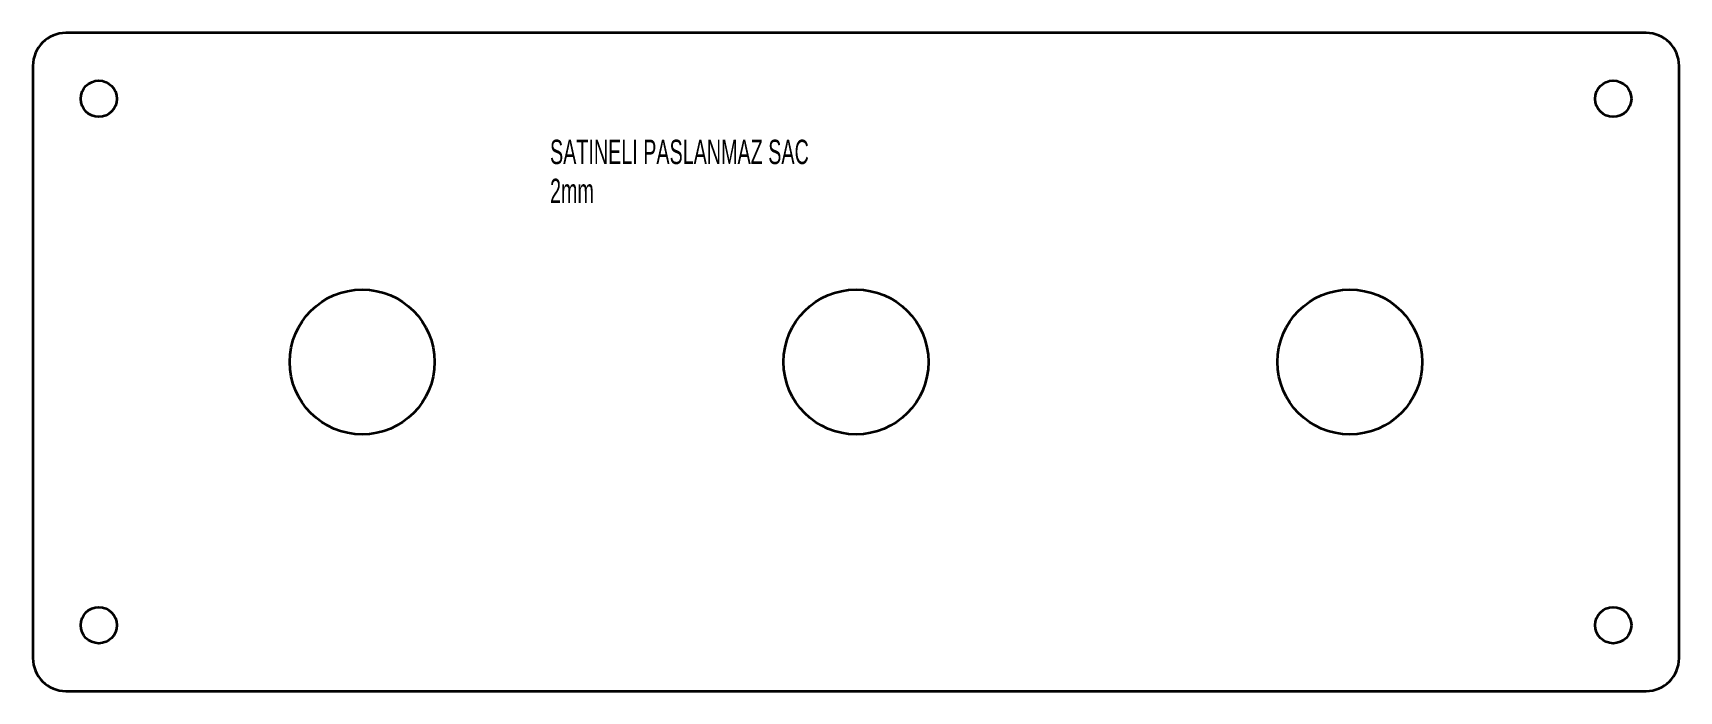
# Model space of a CAD drawing. Header units: millimetres. Extents: x -275 to -25, y 56 to 156.
import ezdxf

# ---------------------------------------------------------------- set-up
doc = ezdxf.new("R2010")
doc.units = ezdxf.units.MM
doc.styles.add('SLDTEXTSTYLE0', font='TXT', dxfattribs={"width": 0.605})

msp = doc.modelspace()

# ---------------------------------------------------------------- linework, layer by layer
at = {"color": 7, "linetype": 'Continuous', "lineweight": 35}
for p, q in [((-29.97, 156.48), (-269.97, 156.48)), ((-274.97, 151.48), (-274.97, 61.48)), ((-24.97, 61.48), (-24.97, 151.48)), ((-269.97, 56.48), (-29.97, 56.48))]:
    msp.add_line(p, q, dxfattribs=at)
for centre, radius in [((-264.97, 146.48), 2.75), ((-34.97, 146.48), 2.75), ((-224.97, 106.48), 11), ((-149.97, 106.48), 11), ((-74.97, 106.48), 11), ((-264.97, 66.48), 2.75), ((-34.97, 66.48), 2.75)]:
    msp.add_circle(centre, radius, dxfattribs=at)
for centre, start, end in [((-269.97, 151.48), 90, 180), ((-29.97, 151.48), 0, 90), ((-269.97, 61.48), 180, 270), ((-29.97, 61.48), 270, 0)]:
    msp.add_arc(centre, 5, start, end, dxfattribs=at)

# ---------------------------------------------------------------- texts
at = {"color": 7, "linetype": 'Continuous', "lineweight": 0, "attachment_point": 1, "style": 'SLDTEXTSTYLE0'}
for s, insert, char_height in [('SATINELI PASLANMAZ SAC', (-196.44, 140.25), 3.7042), ('2mm', (-196.44, 134.32), 3.704)]:
    msp.add_mtext(s, dxfattribs=dict(at, insert=insert, char_height=char_height))

doc.saveas('drawing.dxf')
